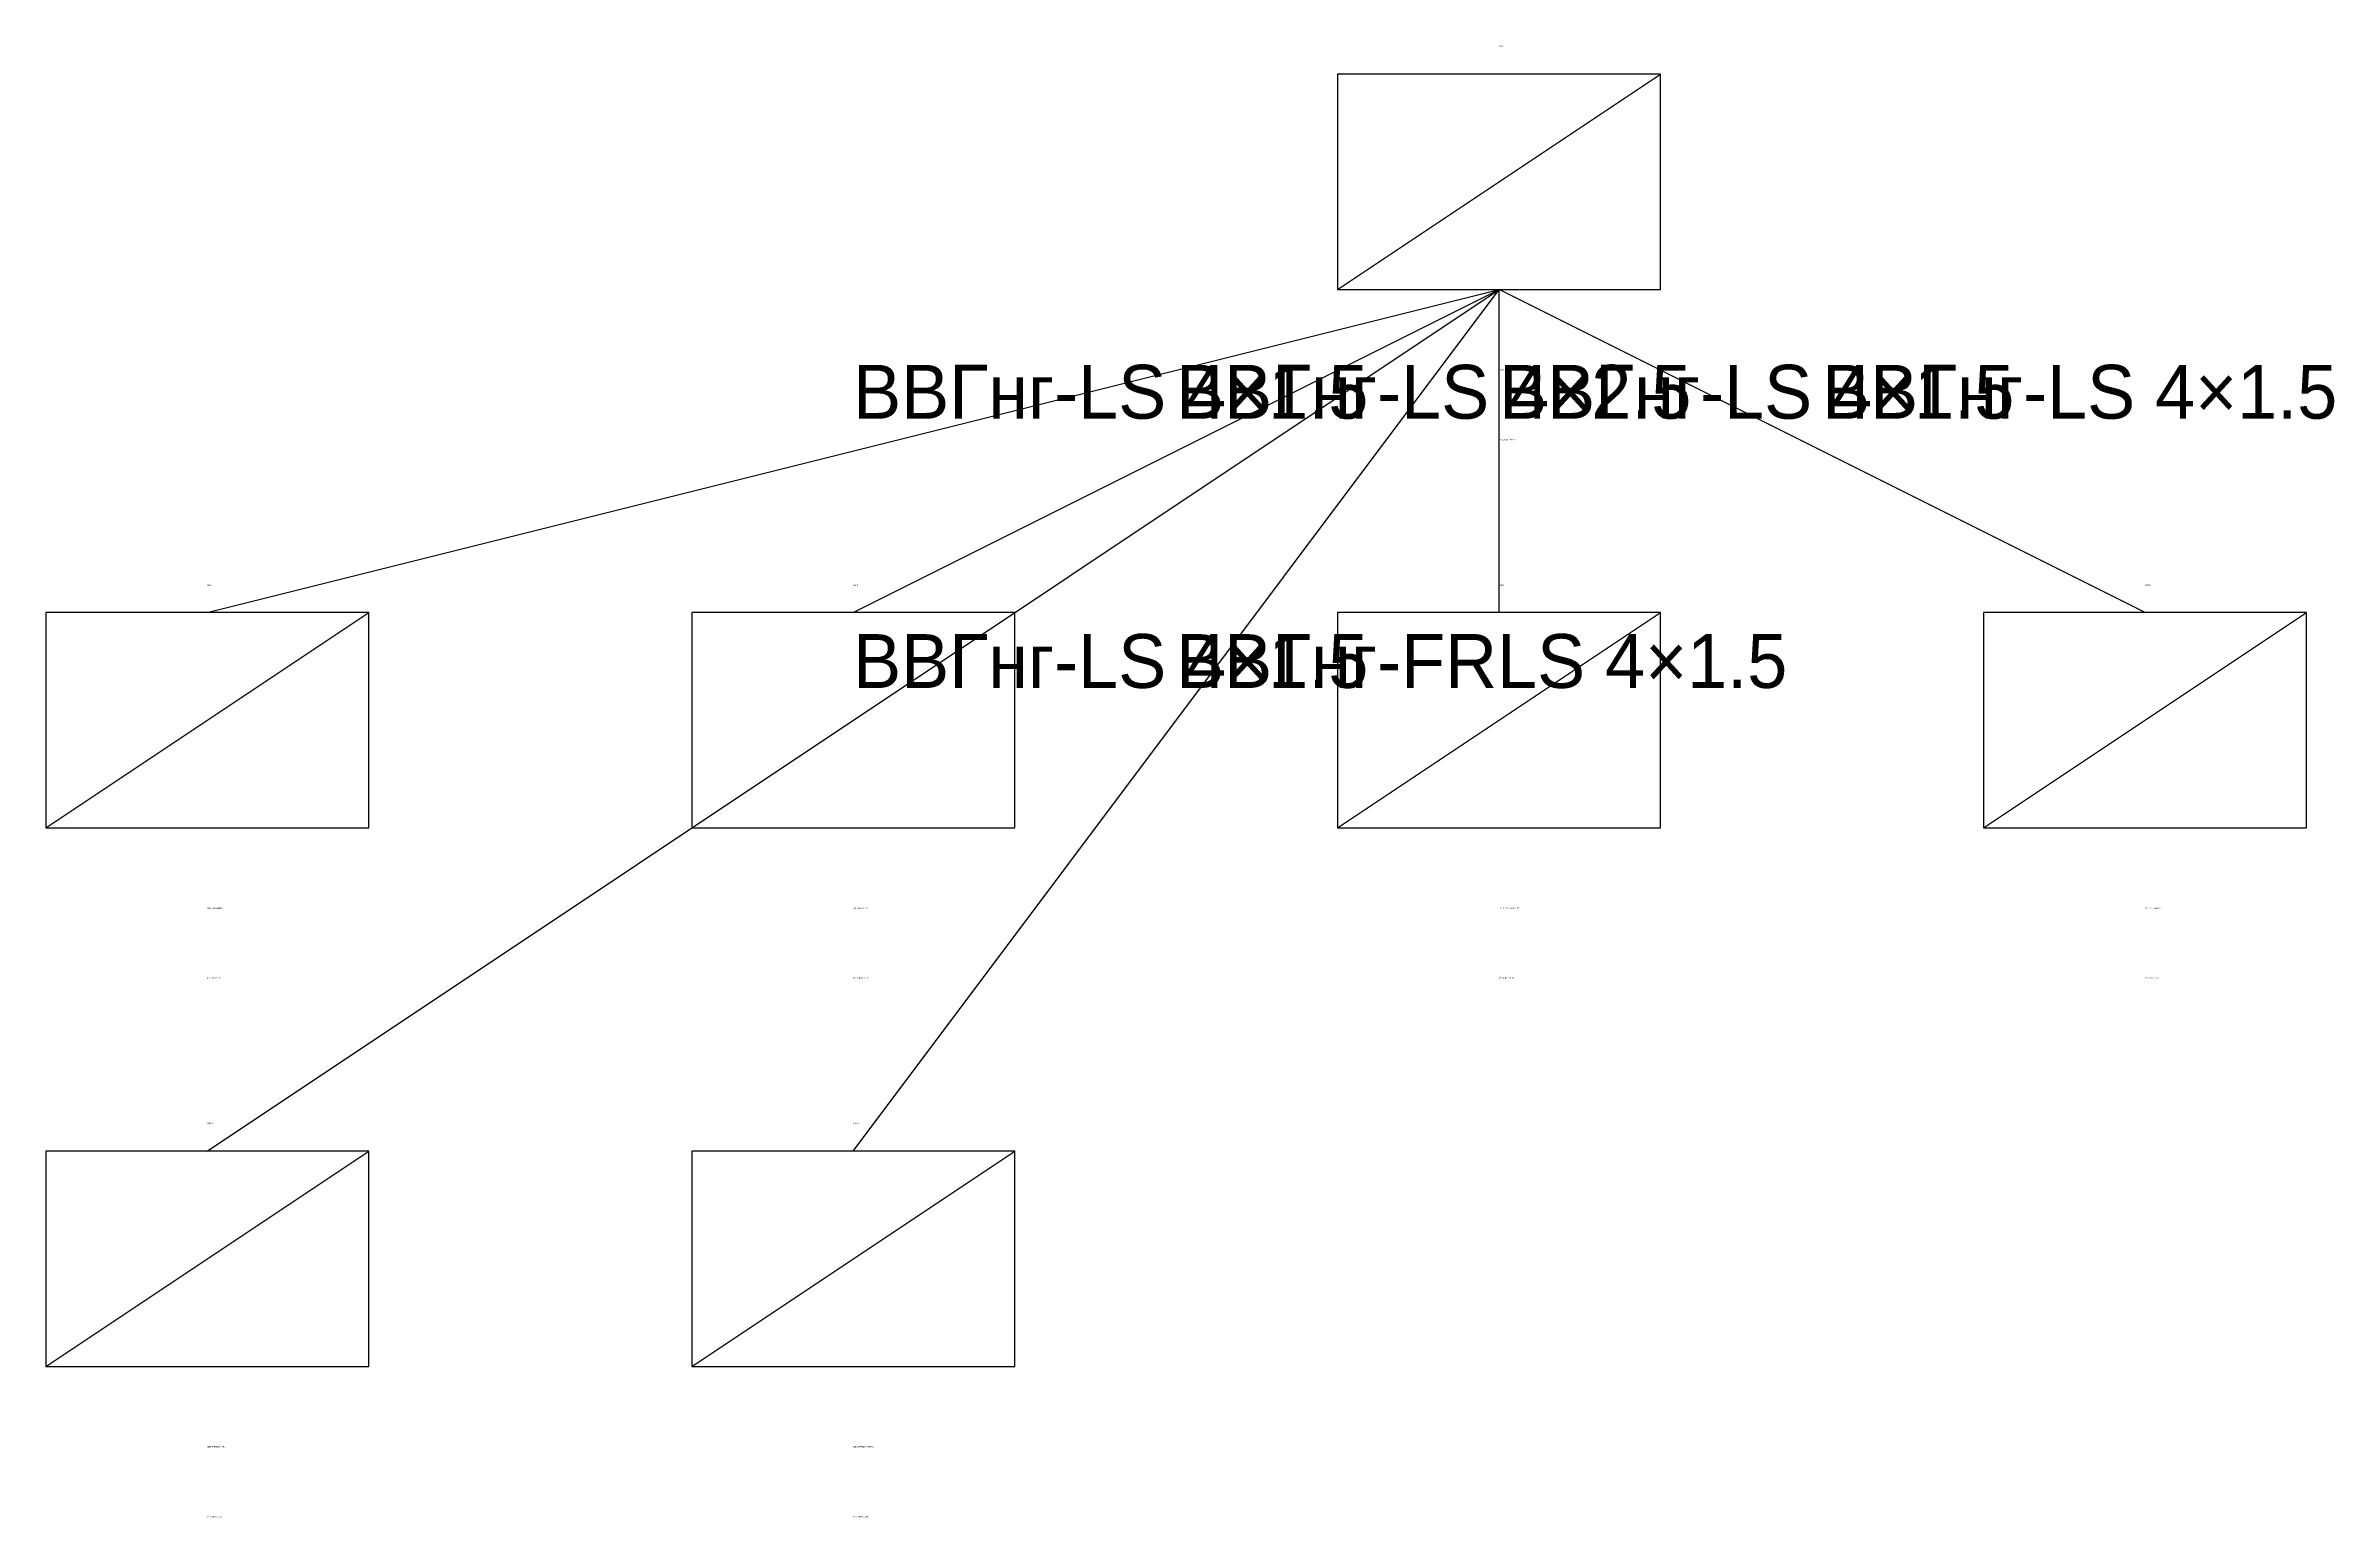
# Model space of a CAD drawing. Header units: millimetres. Extents: x 0 to 5245, y -4000 to 1452.
# Drawn here: x 0 to 4251, y -1280 to 1452 of the extents above; entities that cross this region are included whole.
import ezdxf

# ---------------------------------------------------------------- set-up
doc = ezdxf.new("R2010")
doc.units = ezdxf.units.MM
for name, color, linetype in [('CABLES', 2, 'Continuous'), ('LABELS', 7, 'Continuous'), ('PANELS', 4, 'Continuous')]:
    doc.layers.add(name, color=color, linetype=linetype)

# ---------------------------------------------------------------- blocks, each defined once
blk = doc.blocks.new('PANEL_BOX')
at = {"layer": 'PANELS'}
blk.add_line((0, 0), (600, 400), dxfattribs=at)
blk.add_lwpolyline([(0, 0), (600, 0), (600, 400), (0, 400), (0, 0)], dxfattribs=at)

msp = doc.modelspace()

# ---------------------------------------------------------------- linework, layer by layer
at = {"layer": 'CABLES'}
for p in [(300, 400), (300, -600), (1500, 400), (1500, -600), (2700, 400), (3900, 400)]:
    msp.add_line(p, (2700, 1000), dxfattribs=at)

# ---------------------------------------------------------------- block references
ref = msp.add_blockref('PANEL_BOX', (2400, 1000))
ref.add_attrib('PANEL_ID', 'ВРУ-1', (2700, 1450), dxfattribs={"height": 2.5})
ref.add_attrib('PANEL_NAME', 'Вводно-распределительное', (2700, 850), dxfattribs={"height": 2.5})
ref.add_attrib('PANEL_LOAD', 'P=38.5кВт  I=68.7А', (2700, 720), dxfattribs={"height": 2.5})
ref = msp.add_blockref('PANEL_BOX', (0, 0))
ref.add_attrib('PANEL_ID', 'ЩО-1', (300, 450), dxfattribs={"height": 2.5})
ref.add_attrib('PANEL_NAME', 'Щит освещения №1', (300, -150), dxfattribs={"height": 2.5})
ref.add_attrib('PANEL_LOAD', 'P=4.5кВт I=7.2А', (300, -280), dxfattribs={"height": 2.5})
ref = msp.add_blockref('PANEL_BOX', (1200, 0))
ref.add_attrib('PANEL_ID', 'ЩС-1', (1500, 450), dxfattribs={"height": 2.5})
ref.add_attrib('PANEL_NAME', 'Щит силовой №1', (1500, -150), dxfattribs={"height": 2.5})
ref.add_attrib('PANEL_LOAD', 'P=8.5кВт I=16.1А', (1500, -280), dxfattribs={"height": 2.5})
ref = msp.add_blockref('PANEL_BOX', (2400, 0))
ref.add_attrib('PANEL_ID', 'ЩК-1', (2700, 450), dxfattribs={"height": 2.5})
ref.add_attrib('PANEL_NAME', 'Щит климатический №1', (2700, -150), dxfattribs={"height": 2.5})
ref.add_attrib('PANEL_LOAD', 'P=8.0кВт I=14.3А', (2700, -280), dxfattribs={"height": 2.5})
ref = msp.add_blockref('PANEL_BOX', (3600, 0))
ref.add_attrib('PANEL_ID', 'ЩОВ-1', (3900, 450), dxfattribs={"height": 2.5})
ref.add_attrib('PANEL_NAME', 'Щит отопления №1', (3900, -150), dxfattribs={"height": 2.5})
ref.add_attrib('PANEL_LOAD', 'P=2.4кВт I=4.3А', (3900, -280), dxfattribs={"height": 2.5})
ref = msp.add_blockref('PANEL_BOX', (0, -1000))
ref.add_attrib('PANEL_ID', 'ЩВК-1', (300, -550), dxfattribs={"height": 2.5})
ref.add_attrib('PANEL_NAME', 'Щит вентиляции №1', (300, -1150), dxfattribs={"height": 2.5})
ref.add_attrib('PANEL_LOAD', 'P=7.6кВт I=13.6А', (300, -1280), dxfattribs={"height": 2.5})
ref = msp.add_blockref('PANEL_BOX', (1200, -1000))
ref.add_attrib('PANEL_ID', 'ЩДУ-1', (1500, -550), dxfattribs={"height": 2.5})
ref.add_attrib('PANEL_NAME', 'Щит дымоудаления №1', (1500, -1150), dxfattribs={"height": 2.5})
ref.add_attrib('PANEL_LOAD', 'P=7.5кВт I=13.4А', (1500, -1280), dxfattribs={"height": 2.5})

# ---------------------------------------------------------------- texts
at = {"layer": 'LABELS'}
for s, p in [('ВВГнг-LS 4×1.5', (1500, 760)), ('ВВГнг-LS 4×2.5', (2100, 760)), ('ВВГнг-LS 4×1.5', (2700, 760)), ('ВВГнг-LS 4×1.5', (3300, 760)), ('ВВГнг-LS 4×1.5', (1500, 260)), ('ВВГнг-FRLS 4×1.5', (2100, 260))]:
    msp.add_text(s, height=100, dxfattribs=at).set_placement(p)

doc.saveas('drawing.dxf')
